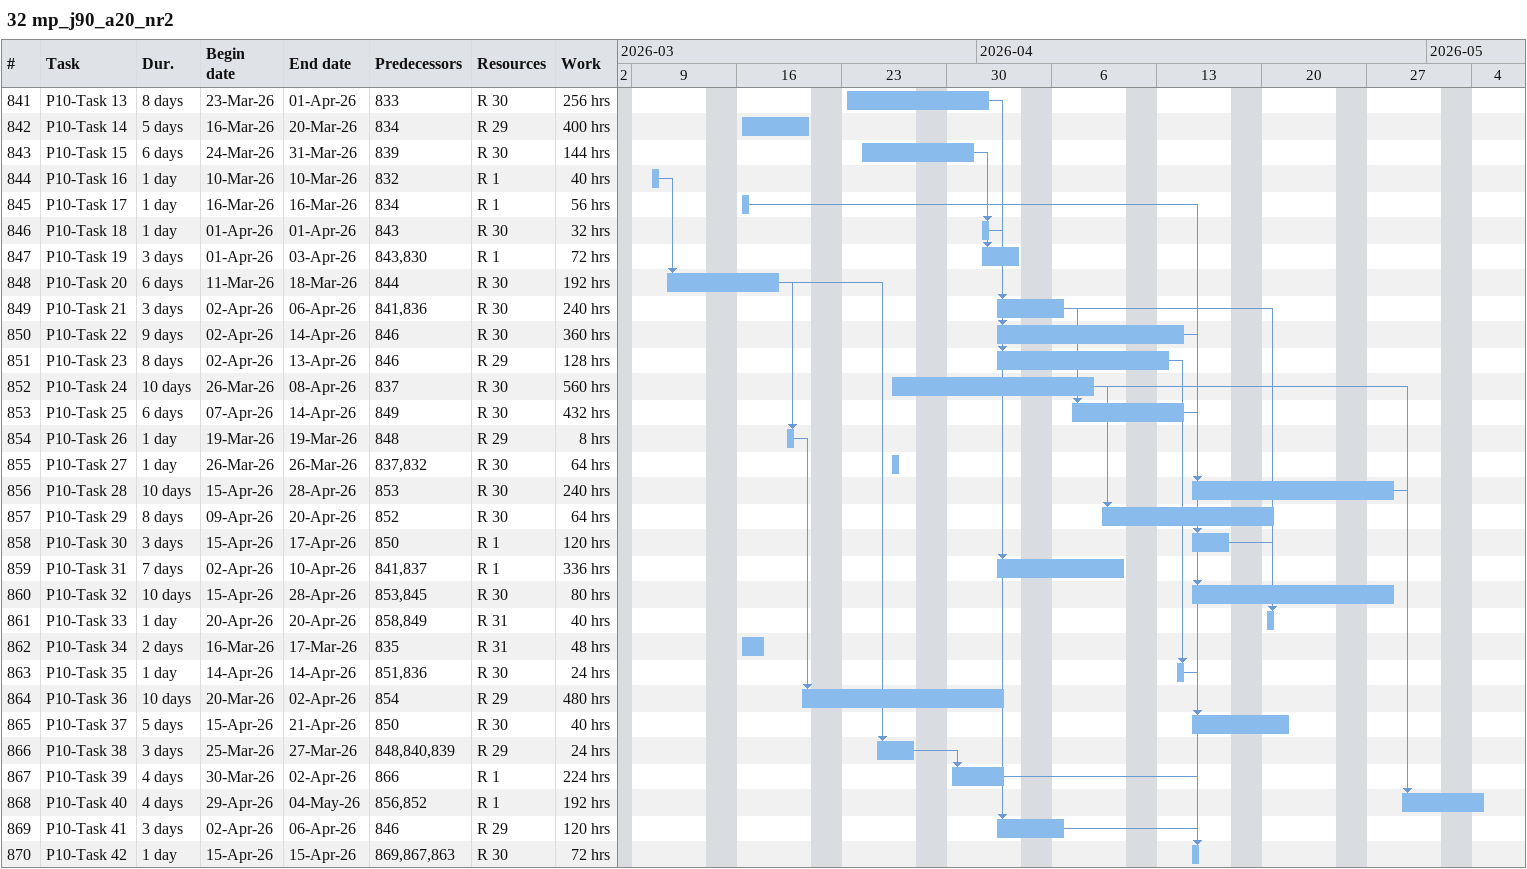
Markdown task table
32 mp_j90_a20_nr2

| ID | Task | Duration | Start | Finish | Predecessors | Resources | Work (h) |
|---|---|---|---|---|---|---|---|
| 841 | P10-Task 13 | 8d | 2026-03-23 | 2026-04-01 | 833 | R 30 | 256 |
| 842 | P10-Task 14 | 5d | 2026-03-16 | 2026-03-20 | 834 | R 29 | 400 |
| 843 | P10-Task 15 | 6d | 2026-03-24 | 2026-03-31 | 839 | R 30 | 144 |
| 844 | P10-Task 16 | 1d | 2026-03-10 | 2026-03-10 | 832 | R 1 | 40 |
| 845 | P10-Task 17 | 1d | 2026-03-16 | 2026-03-16 | 834 | R 1 | 56 |
| 846 | P10-Task 18 | 1d | 2026-04-01 | 2026-04-01 | 843 | R 30 | 32 |
| 847 | P10-Task 19 | 3d | 2026-04-01 | 2026-04-03 | 843, 830 | R 1 | 72 |
| 848 | P10-Task 20 | 6d | 2026-03-11 | 2026-03-18 | 844 | R 30 | 192 |
| 849 | P10-Task 21 | 3d | 2026-04-02 | 2026-04-06 | 841, 836 | R 30 | 240 |
| 850 | P10-Task 22 | 9d | 2026-04-02 | 2026-04-14 | 846 | R 30 | 360 |
| 851 | P10-Task 23 | 8d | 2026-04-02 | 2026-04-13 | 846 | R 29 | 128 |
| 852 | P10-Task 24 | 10d | 2026-03-26 | 2026-04-08 | 837 | R 30 | 560 |
| 853 | P10-Task 25 | 6d | 2026-04-07 | 2026-04-14 | 849 | R 30 | 432 |
| 854 | P10-Task 26 | 1d | 2026-03-19 | 2026-03-19 | 848 | R 29 | 8 |
| 855 | P10-Task 27 | 1d | 2026-03-26 | 2026-03-26 | 837, 832 | R 30 | 64 |
| 856 | P10-Task 28 | 10d | 2026-04-15 | 2026-04-28 | 853 | R 30 | 240 |
| 857 | P10-Task 29 | 8d | 2026-04-09 | 2026-04-20 | 852 | R 30 | 64 |
| 858 | P10-Task 30 | 3d | 2026-04-15 | 2026-04-17 | 850 | R 1 | 120 |
| 859 | P10-Task 31 | 7d | 2026-04-02 | 2026-04-10 | 841, 837 | R 1 | 336 |
| 860 | P10-Task 32 | 10d | 2026-04-15 | 2026-04-28 | 853, 845 | R 30 | 80 |
| 861 | P10-Task 33 | 1d | 2026-04-20 | 2026-04-20 | 858, 849 | R 31 | 40 |
| 862 | P10-Task 34 | 2d | 2026-03-16 | 2026-03-17 | 835 | R 31 | 48 |
| 863 | P10-Task 35 | 1d | 2026-04-14 | 2026-04-14 | 851, 836 | R 30 | 24 |
| 864 | P10-Task 36 | 10d | 2026-03-20 | 2026-04-02 | 854 | R 29 | 480 |
| 865 | P10-Task 37 | 5d | 2026-04-15 | 2026-04-21 | 850 | R 30 | 40 |
| 866 | P10-Task 38 | 3d | 2026-03-25 | 2026-03-27 | 848, 840, 839 | R 29 | 24 |
| 867 | P10-Task 39 | 4d | 2026-03-30 | 2026-04-02 | 866 | R 1 | 224 |
| 868 | P10-Task 40 | 4d | 2026-04-29 | 2026-05-04 | 856, 852 | R 1 | 192 |
| 869 | P10-Task 41 | 3d | 2026-04-02 | 2026-04-06 | 846 | R 29 | 120 |
| 870 | P10-Task 42 | 1d | 2026-04-15 | 2026-04-15 | 869, 867, 863 | R 30 | 72 |
